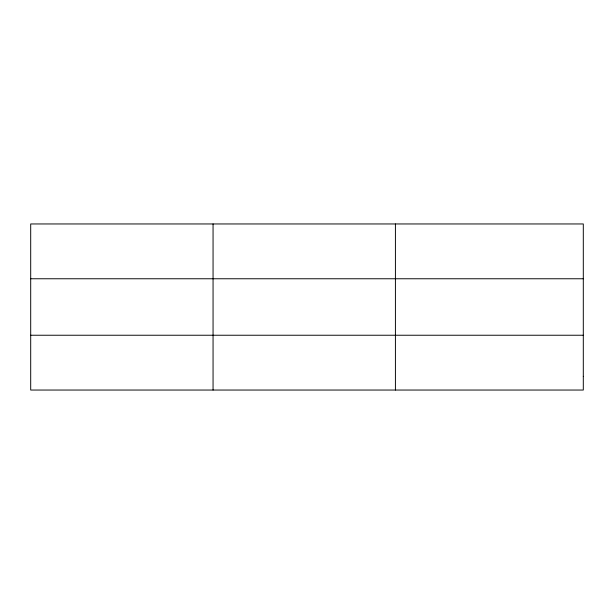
<?xml version="1.0" encoding="UTF-8"?>
<svg xmlns="http://www.w3.org/2000/svg" width="614" height="614" viewBox="0 0 614 614"><rect width="100%" height="100%" fill="white"/><g stroke="black" fill="none" stroke-linecap="round" stroke-linejoin="round"><path stroke-width="0.92" d="M213.058 223.957L213.058 390.043M395.416 223.957L395.416 390.043M30.7 278.764L583.3 278.764M30.7 335.236L583.3 335.236M583.3 376.344L583.3 390.043L30.7 390.043L30.7 223.957L583.3 223.957L583.3 376.344"/></g></svg>
